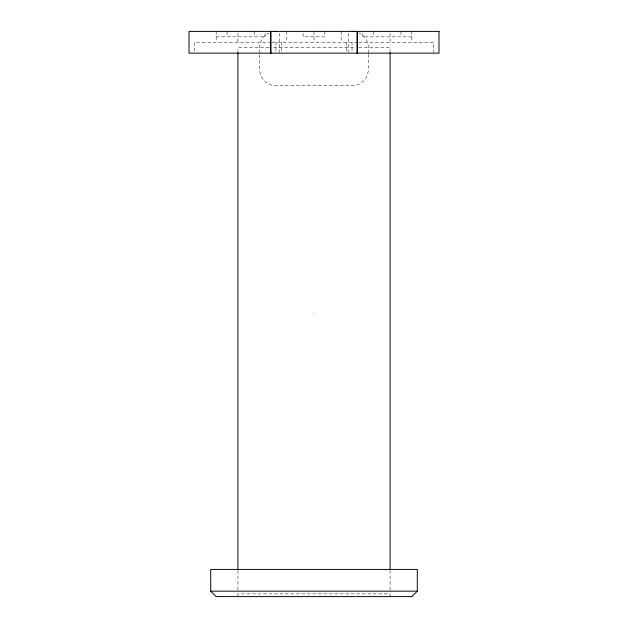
<?xml version="1.0" encoding="UTF-8"?>
<svg xmlns="http://www.w3.org/2000/svg" width="628" height="628" viewBox="0 0 628 628"><rect width="100%" height="100%" fill="white"/><g stroke="black" fill="none" stroke-linecap="round" stroke-linejoin="round"><path stroke-width="0.47" stroke-dasharray="3.14 2.35" d="M216.173 36.832L265.087 36.832L265.087 31.4M411.827 36.832L362.913 36.832L362.913 31.4M271.108 42.272L194.437 42.272L194.437 52.234M272.05 42.272L357.866 42.272M358.839 42.272L433.563 42.272L433.563 52.234M269.169 47.704L237.918 47.704L237.918 51.629M273.518 47.704L354.482 47.704M358.831 47.704L390.082 47.704L390.082 51.629M411.827 31.4L411.827 42.272M400.954 31.4L400.954 36.832M390.082 33.213L390.082 42.272M390.082 570.405L390.082 591.929M390.082 596.6L390.082 593.884L237.918 593.884L237.918 596.6M373.778 31.4L373.778 36.832M368.346 53.372L368.346 47.704A16.304 16.304 0 0 0 358.933 32.931M368.346 54.322L368.346 69.441A16.304 16.304 0 0 1 352.041 85.746L275.959 85.746A16.304 16.304 0 0 1 259.654 69.441L259.654 54.322M352.041 42.272L352.041 52.234M348.65 33.292L348.65 52.195M346.405 42.272L346.405 52.234M341.177 31.4L341.177 42.272M324.872 31.4L324.872 36.832L303.128 36.832L303.128 31.4M314 31.4L314 42.272M314 313.458L314 314M286.823 31.4L286.823 42.272M281.595 42.272L281.595 52.234M279.35 33.292L279.35 52.195M275.959 42.272L275.959 52.234M259.654 53.372L259.654 47.704A16.304 16.304 0 0 1 269.067 32.931M254.222 31.4L254.222 36.832M237.918 33.213L237.918 42.272M237.918 570.405L237.918 591.929M227.046 31.4L227.046 36.832M216.173 31.4L216.173 42.272"/><path stroke-width="0.94" d="M417.298 591.168L411.858 596.6L216.142 596.6L210.702 591.168L210.702 569.423L417.298 569.423L417.298 591.168L210.702 591.168M390.082 52.611L390.082 569.423M357.473 31.4L357.473 53.137M356.987 31.4L356.987 53.137M271.013 31.4L271.013 53.137M270.527 31.4L270.527 53.137M237.918 52.611L237.918 569.423M352.041 31.4A16.304 16.304 0 0 1 354.168 31.541M273.832 31.541A16.304 16.304 0 0 1 275.959 31.4M438.996 31.4L189.004 31.4L189.004 53.137L438.996 53.137L438.996 31.4"/></g></svg>
